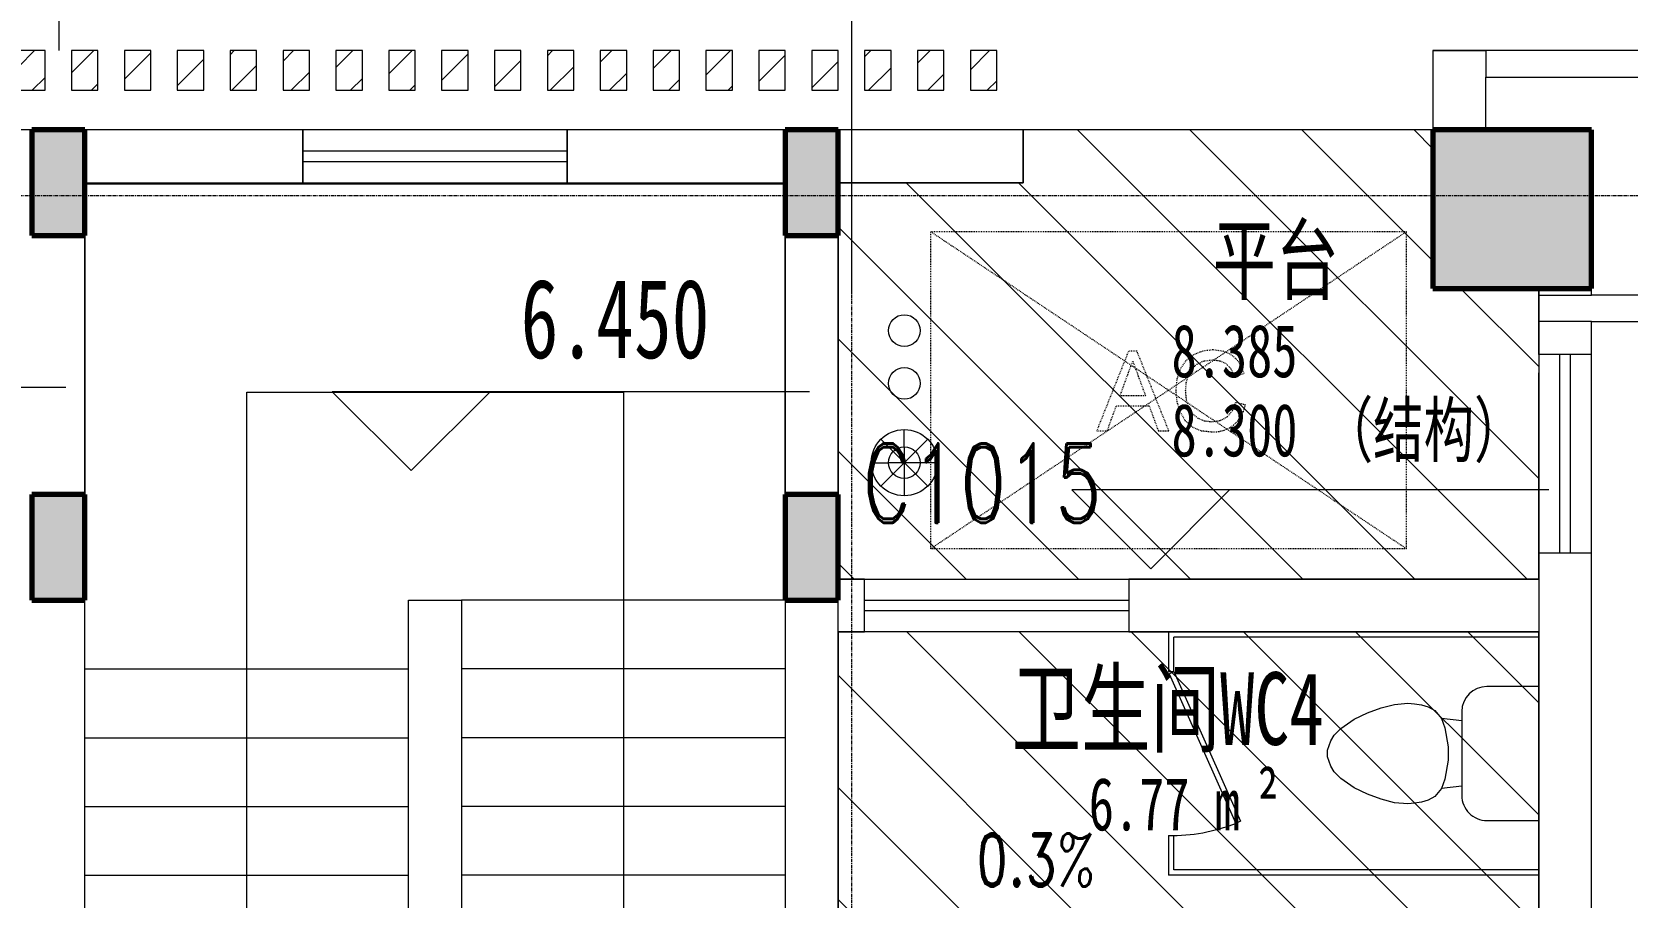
# Model space of a CAD drawing. Header units: millimetres. Extents: x 168964 to 234689, y -27981 to 8299.
# Drawn here: x 205381 to 211415, y -2653 to 621 of the extents above; entities that cross this region are included whole.
import ezdxf

# ---------------------------------------------------------------- set-up
doc = ezdxf.new("R2010")
doc.units = ezdxf.units.MM
for name, pattern in [('Dash_2_', [6.35, 3.175, -3.175]), ('划线', [6.35, 3.175, -3.175]), ('架空线', [3.97, 2.38, -1.59]), ('轴网线', [22.24, 12.7, -3.18, 3.18, -3.18])]:
    doc.linetypes.add(name, pattern=pattern)
for name, color, linetype, lineweight in [('A-____-NOTE-TEXT', 7, 'Continuous', 5), ('A-AREA-____-IDEN', 7, 'Continuous', 5), ('A-DETL-____-OTLN', 7, 'Continuous', 5), ('A-DETL-GENF-OTLN', 7, 'Continuous', 5), ('A-GLAZ-____-IDEN', 7, 'Continuous', 5), ('A-GLAZ-CWMG-MCUT', 7, 'Continuous', 13), ('A-GLAZ-CWMG-OTLN', 7, 'Continuous', 5), ('A-WALL-____-IDEN', 7, 'Continuous', 5), ('A-WALL-____-MCUT', 7, 'Continuous', 13), ('A-WALL-____-OTLN', 7, 'Continuous', 13), ('G-____-____-DIMS', 7, 'Continuous', 5), ('G-____-____-TEXT', 7, 'Continuous', 5), ('M-EQPM-____-HDLN', 7, '划线', 5), ('P-SANR-FIXT-OTLN', 7, 'Continuous', 5), ('Q-SPCQ-____-OTLN', 7, 'Continuous', 5), ('S-GRID-____-OTLN', 7, 'Continuous', 5), ('S-STRS-____-OTLN', 7, 'Continuous', 5)]:
    doc.layers.add(name, color=color, linetype=linetype, lineweight=lineweight)
for name, color, linetype, lineweight, true_color in [('A-FLOR-____-OTLN', 7, 'Continuous', 13, 0x007f00), ('A-FLOR-____-PATT', 7, 'Continuous', 13, 0x007f00), ('A-GLAZ-____-OTLN', 7, 'Continuous', 13, 0x00007f)]:
    doc.layers.add(name, color=color, linetype=linetype, lineweight=lineweight, true_color=true_color)
doc.styles.add('RomanD_1', font='romand__.ttf', dxfattribs={"width": 0.7, "height": 300})
doc.styles.add('RomanD_2', font='romand__.ttf', dxfattribs={"width": 0.7, "height": 200})
doc.styles.add('仿宋', font='', dxfattribs={"width": 0.7, "height": 300})
doc.styles.add('仿宋_2', font='', dxfattribs={"width": 0.7, "height": 250})
doc.styles.add('仿宋_3', font='', dxfattribs={"width": 0.7, "height": 275})
doc.styles.add('仿宋_4', font='', dxfattribs={"width": 0.7, "height": 200})
doc.styles.get('仿宋').set_extended_font_data('FangSong')
doc.styles.get('仿宋_2').set_extended_font_data('FangSong')
doc.styles.get('仿宋_3').set_extended_font_data('FangSong')
doc.styles.get('仿宋_4').set_extended_font_data('FangSong')

# ---------------------------------------------------------------- blocks, each defined once
blk = doc.blocks.new('左右推拉窗 - C1015-1399711-ELV_3F')
at = {"layer": 'A-GLAZ-____-OTLN', "color": 251, "lineweight": 5, "true_color": 0x515151}
for p, q in [((-490.5, -166.9), (-490.5, 33.1)), ((-490.5, 33.1), (509.5, 33.1)), ((509.5, 33.1), (509.5, -166.9)), ((-490.5, -46.9), (509.5, -46.9)), ((509.5, -86.9), (-490.5, -86.9)), ((509.5, -166.9), (-490.5, -166.9))]:
    blk.add_line(p, q, dxfattribs=at)
blk = doc.blocks.new('矩形竖梃 - 100_100mm 木色铝方通-V170-ELV_3F')
at = {"layer": 'A-GLAZ-CWMG-OTLN', "true_color": 0x515151}
h = blk.add_hatch(dxfattribs=at)
h.set_pattern_fill('FP_154', color=251, style=0, pattern_type=2)
h.set_pattern_definition([(315, (-170900.01, 549.98), (70.71068, 70.71068), [])])
h.paths.add_polyline_path([(50, 150), (50, 0), (-50, 0), (-50, 150)], flags=0)
at = {"layer": 'A-GLAZ-CWMG-MCUT', "color": 251, "lineweight": 5, "true_color": 0x515151}
for p, q in [((-50, 150), (50, 150)), ((-50, 0), (-50, 150)), ((50, 150), (50, 0)), ((50, 0), (-50, 0))]:
    blk.add_line(p, q, dxfattribs=at)
blk = doc.blocks.new('矩形竖梃 - 100_100mm 木色铝方通-V171-ELV_3F')
at = {"layer": 'A-GLAZ-CWMG-OTLN', "true_color": 0x515151}
h = blk.add_hatch(dxfattribs=at)
h.set_pattern_fill('FP_155', color=251, style=0, pattern_type=2)
h.set_pattern_definition([(315, (-171100.01, 549.98), (70.71068, 70.71068), [])])
h.paths.add_polyline_path([(50, 150), (50, 0), (-50, 0), (-50, 150)], flags=0)
at = {"layer": 'A-GLAZ-CWMG-MCUT', "color": 251, "lineweight": 5, "true_color": 0x515151}
for p, q in [((-50, 150), (50, 150)), ((-50, 0), (-50, 150)), ((50, 150), (50, 0)), ((50, 0), (-50, 0))]:
    blk.add_line(p, q, dxfattribs=at)
blk = doc.blocks.new('矩形竖梃 - 100_100mm 木色铝方通-V172-ELV_3F')
at = {"layer": 'A-GLAZ-CWMG-OTLN', "true_color": 0x515151}
h = blk.add_hatch(dxfattribs=at)
h.set_pattern_fill('FP_156', color=251, style=0, pattern_type=2)
h.set_pattern_definition([(315, (-171700.01, 549.98), (70.71068, 70.71068), [])])
h.paths.add_polyline_path([(50, 150), (50, 0), (-50, 0), (-50, 150)], flags=0)
at = {"layer": 'A-GLAZ-CWMG-MCUT', "color": 251, "lineweight": 5, "true_color": 0x515151}
for p, q in [((-50, 150), (50, 150)), ((-50, 0), (-50, 150)), ((50, 150), (50, 0)), ((50, 0), (-50, 0))]:
    blk.add_line(p, q, dxfattribs=at)
blk = doc.blocks.new('矩形竖梃 - 100_100mm 木色铝方通-V173-ELV_3F')
at = {"layer": 'A-GLAZ-CWMG-OTLN', "true_color": 0x515151}
h = blk.add_hatch(dxfattribs=at)
h.set_pattern_fill('FP_157', color=251, style=0, pattern_type=2)
h.set_pattern_definition([(315, (-171300.01, 549.98), (70.71068, 70.71068), [])])
h.paths.add_polyline_path([(50, 150), (50, 0), (-50, 0), (-50, 150)], flags=0)
at = {"layer": 'A-GLAZ-CWMG-MCUT', "color": 251, "lineweight": 5, "true_color": 0x515151}
for p, q in [((-50, 150), (50, 150)), ((-50, 0), (-50, 150)), ((50, 150), (50, 0)), ((50, 0), (-50, 0))]:
    blk.add_line(p, q, dxfattribs=at)
blk = doc.blocks.new('矩形竖梃 - 100_100mm 木色铝方通-V174-ELV_3F')
at = {"layer": 'A-GLAZ-CWMG-OTLN', "true_color": 0x515151}
h = blk.add_hatch(dxfattribs=at)
h.set_pattern_fill('FP_158', color=251, style=0, pattern_type=2)
h.set_pattern_definition([(315, (-171500.01, 549.98), (70.71068, 70.71068), [])])
h.paths.add_polyline_path([(50, 150), (50, 0), (-50, 0), (-50, 150)], flags=0)
at = {"layer": 'A-GLAZ-CWMG-MCUT', "color": 251, "lineweight": 5, "true_color": 0x515151}
for p, q in [((-50, 150), (50, 150)), ((-50, 0), (-50, 150)), ((50, 150), (50, 0)), ((50, 0), (-50, 0))]:
    blk.add_line(p, q, dxfattribs=at)
blk = doc.blocks.new('矩形竖梃 - 100_100mm 木色铝方通-V175-ELV_3F')
at = {"layer": 'A-GLAZ-CWMG-OTLN', "true_color": 0x515151}
h = blk.add_hatch(dxfattribs=at)
h.set_pattern_fill('FP_159', color=251, style=0, pattern_type=2)
h.set_pattern_definition([(315, (-171900.01, 549.98), (70.71068, 70.71068), [])])
h.paths.add_polyline_path([(50, 150), (50, 0), (-50, 0), (-50, 150)], flags=0)
at = {"layer": 'A-GLAZ-CWMG-MCUT', "color": 251, "lineweight": 5, "true_color": 0x515151}
for p, q in [((-50, 150), (50, 150)), ((-50, 0), (-50, 150)), ((50, 150), (50, 0)), ((50, 0), (-50, 0))]:
    blk.add_line(p, q, dxfattribs=at)
blk = doc.blocks.new('矩形竖梃 - 100_100mm 木色铝方通-V176-ELV_3F')
at = {"layer": 'A-GLAZ-CWMG-OTLN', "true_color": 0x515151}
h = blk.add_hatch(dxfattribs=at)
h.set_pattern_fill('FP_160', color=251, style=0, pattern_type=2)
h.set_pattern_definition([(315, (-172100.01, 549.98), (70.71068, 70.71068), [])])
h.paths.add_polyline_path([(50, 150), (50, 0), (-50, 0), (-50, 150)], flags=0)
at = {"layer": 'A-GLAZ-CWMG-MCUT', "color": 251, "lineweight": 5, "true_color": 0x515151}
for p, q in [((-50, 150), (50, 150)), ((-50, 0), (-50, 150)), ((50, 150), (50, 0)), ((50, 0), (-50, 0))]:
    blk.add_line(p, q, dxfattribs=at)
blk = doc.blocks.new('矩形竖梃 - 100_100mm 木色铝方通-V177-ELV_3F')
at = {"layer": 'A-GLAZ-CWMG-OTLN', "true_color": 0x515151}
h = blk.add_hatch(dxfattribs=at)
h.set_pattern_fill('FP_161', color=251, style=0, pattern_type=2)
h.set_pattern_definition([(315, (-172300.01, 549.98), (70.71068, 70.71068), [])])
h.paths.add_polyline_path([(50, 150), (50, 0), (-50, 0), (-50, 150)], flags=0)
at = {"layer": 'A-GLAZ-CWMG-MCUT', "color": 251, "lineweight": 5, "true_color": 0x515151}
for p, q in [((-50, 150), (50, 150)), ((-50, 0), (-50, 150)), ((50, 150), (50, 0)), ((50, 0), (-50, 0))]:
    blk.add_line(p, q, dxfattribs=at)
blk = doc.blocks.new('矩形竖梃 - 100_100mm 木色铝方通-V178-ELV_3F')
at = {"layer": 'A-GLAZ-CWMG-OTLN', "true_color": 0x515151}
h = blk.add_hatch(dxfattribs=at)
h.set_pattern_fill('FP_162', color=251, style=0, pattern_type=2)
h.set_pattern_definition([(315, (-172500.01, 549.98), (70.71068, 70.71068), [])])
h.paths.add_polyline_path([(50, 150), (50, 0), (-50, 0), (-50, 150)], flags=0)
at = {"layer": 'A-GLAZ-CWMG-MCUT', "color": 251, "lineweight": 5, "true_color": 0x515151}
for p, q in [((-50, 150), (50, 150)), ((-50, 0), (-50, 150)), ((50, 150), (50, 0)), ((50, 0), (-50, 0))]:
    blk.add_line(p, q, dxfattribs=at)
blk = doc.blocks.new('矩形竖梃 - 100_100mm 木色铝方通-V179-ELV_3F')
at = {"layer": 'A-GLAZ-CWMG-OTLN', "true_color": 0x515151}
h = blk.add_hatch(dxfattribs=at)
h.set_pattern_fill('FP_163', color=251, style=0, pattern_type=2)
h.set_pattern_definition([(315, (-172700.01, 549.98), (70.71068, 70.71068), [])])
h.paths.add_polyline_path([(50, 150), (50, 0), (-50, 0), (-50, 150)], flags=0)
at = {"layer": 'A-GLAZ-CWMG-MCUT', "color": 251, "lineweight": 5, "true_color": 0x515151}
for p, q in [((-50, 150), (50, 150)), ((-50, 0), (-50, 150)), ((50, 150), (50, 0)), ((50, 0), (-50, 0))]:
    blk.add_line(p, q, dxfattribs=at)
blk = doc.blocks.new('矩形竖梃 - 100_100mm 木色铝方通-V180-ELV_3F')
at = {"layer": 'A-GLAZ-CWMG-OTLN', "true_color": 0x515151}
h = blk.add_hatch(dxfattribs=at)
h.set_pattern_fill('FP_164', color=251, style=0, pattern_type=2)
h.set_pattern_definition([(315, (-172900.01, 549.98), (70.71068, 70.71068), [])])
h.paths.add_polyline_path([(50, 150), (50, 0), (-50, 0), (-50, 150)], flags=0)
at = {"layer": 'A-GLAZ-CWMG-MCUT', "color": 251, "lineweight": 5, "true_color": 0x515151}
for p, q in [((-50, 150), (50, 150)), ((-50, 0), (-50, 150)), ((50, 150), (50, 0)), ((50, 0), (-50, 0))]:
    blk.add_line(p, q, dxfattribs=at)
blk = doc.blocks.new('矩形竖梃 - 100_100mm 木色铝方通-V181-ELV_3F')
at = {"layer": 'A-GLAZ-CWMG-OTLN', "true_color": 0x515151}
h = blk.add_hatch(dxfattribs=at)
h.set_pattern_fill('FP_165', color=251, style=0, pattern_type=2)
h.set_pattern_definition([(315, (-173100.01, 549.98), (70.71068, 70.71068), [])])
h.paths.add_polyline_path([(50, 150), (50, 0), (-50, 0), (-50, 150)], flags=0)
at = {"layer": 'A-GLAZ-CWMG-MCUT', "color": 251, "lineweight": 5, "true_color": 0x515151}
for p, q in [((-50, 150), (50, 150)), ((-50, 0), (-50, 150)), ((50, 150), (50, 0)), ((50, 0), (-50, 0))]:
    blk.add_line(p, q, dxfattribs=at)
blk = doc.blocks.new('矩形竖梃 - 100_100mm 木色铝方通-V182-ELV_3F')
at = {"layer": 'A-GLAZ-CWMG-OTLN', "true_color": 0x515151}
h = blk.add_hatch(dxfattribs=at)
h.set_pattern_fill('FP_166', color=251, style=0, pattern_type=2)
h.set_pattern_definition([(315, (-173300.01, 549.98), (70.71068, 70.71068), [])])
h.paths.add_polyline_path([(50, 150), (50, 0), (-50, 0), (-50, 150)], flags=0)
at = {"layer": 'A-GLAZ-CWMG-MCUT', "color": 251, "lineweight": 5, "true_color": 0x515151}
for p, q in [((-50, 150), (50, 150)), ((-50, 0), (-50, 150)), ((50, 150), (50, 0)), ((50, 0), (-50, 0))]:
    blk.add_line(p, q, dxfattribs=at)
blk = doc.blocks.new('矩形竖梃 - 100_100mm 木色铝方通-V183-ELV_3F')
at = {"layer": 'A-GLAZ-CWMG-OTLN', "true_color": 0x515151}
h = blk.add_hatch(dxfattribs=at)
h.set_pattern_fill('FP_167', color=251, style=0, pattern_type=2)
h.set_pattern_definition([(315, (-173500.01, 549.98), (70.71068, 70.71068), [])])
h.paths.add_polyline_path([(50, 150), (50, 0), (-50, 0), (-50, 150)], flags=0)
at = {"layer": 'A-GLAZ-CWMG-MCUT', "color": 251, "lineweight": 5, "true_color": 0x515151}
for p, q in [((-50, 150), (50, 150)), ((-50, 0), (-50, 150)), ((50, 150), (50, 0)), ((50, 0), (-50, 0))]:
    blk.add_line(p, q, dxfattribs=at)
blk = doc.blocks.new('矩形竖梃 - 100_100mm 木色铝方通-V184-ELV_3F')
at = {"layer": 'A-GLAZ-CWMG-OTLN', "true_color": 0x515151}
h = blk.add_hatch(dxfattribs=at)
h.set_pattern_fill('FP_168', color=251, style=0, pattern_type=2)
h.set_pattern_definition([(315, (-173700.01, 549.98), (70.71068, 70.71068), [])])
h.paths.add_polyline_path([(50, 150), (50, 0), (-50, 0), (-50, 150)], flags=0)
at = {"layer": 'A-GLAZ-CWMG-MCUT', "color": 251, "lineweight": 5, "true_color": 0x515151}
for p, q in [((-50, 150), (50, 150)), ((-50, 0), (-50, 150)), ((50, 150), (50, 0)), ((50, 0), (-50, 0))]:
    blk.add_line(p, q, dxfattribs=at)
blk = doc.blocks.new('矩形竖梃 - 100_100mm 木色铝方通-V185-ELV_3F')
at = {"layer": 'A-GLAZ-CWMG-OTLN', "true_color": 0x515151}
h = blk.add_hatch(dxfattribs=at)
h.set_pattern_fill('FP_169', color=251, style=0, pattern_type=2)
h.set_pattern_definition([(315, (-173900.01, 549.98), (70.71068, 70.71068), [])])
h.paths.add_polyline_path([(50, 150), (50, 0), (-50, 0), (-50, 150)], flags=0)
at = {"layer": 'A-GLAZ-CWMG-MCUT', "color": 251, "lineweight": 5, "true_color": 0x515151}
for p, q in [((-50, 150), (50, 150)), ((-50, 0), (-50, 150)), ((50, 150), (50, 0)), ((50, 0), (-50, 0))]:
    blk.add_line(p, q, dxfattribs=at)
blk = doc.blocks.new('矩形竖梃 - 100_100mm 木色铝方通-V186-ELV_3F')
at = {"layer": 'A-GLAZ-CWMG-OTLN', "true_color": 0x515151}
h = blk.add_hatch(dxfattribs=at)
h.set_pattern_fill('FP_170', color=251, style=0, pattern_type=2)
h.set_pattern_definition([(315, (-174100.01, 549.98), (70.71068, 70.71068), [])])
h.paths.add_polyline_path([(50, 150), (50, 0), (-50, 0), (-50, 150)], flags=0)
at = {"layer": 'A-GLAZ-CWMG-MCUT', "color": 251, "lineweight": 5, "true_color": 0x515151}
for p, q in [((-50, 150), (50, 150)), ((-50, 0), (-50, 150)), ((50, 150), (50, 0)), ((50, 0), (-50, 0))]:
    blk.add_line(p, q, dxfattribs=at)
blk = doc.blocks.new('雨水斗 2d - 地漏 R100-669040-ELV_3F')
at = {"layer": 'Q-SPCQ-____-OTLN', "color": 251, "true_color": 0x515151}
for p, q in [((0, 60), (0, 125)), ((-42.4, 42.4), (-88.4, 88.4)), ((88.4, 88.4), (-42.4, -42.4)), ((-125, 0), (-60, 0)), ((125, 0), (-60, 0)), ((-42.4, 42.4), (88.4, -88.4)), ((0, 60), (0, -125)), ((-88.4, -88.4), (-42.4, -42.4))]:
    blk.add_line(p, q, dxfattribs=at)
for radius in [125, 60]:
    blk.add_circle((0, 0), radius, dxfattribs=at)
blk = doc.blocks.new('雨水管 2d - 地漏 R50-1793327-ELV_3F')
at = {"layer": 'Q-SPCQ-____-OTLN', "color": 251, "true_color": 0x515151}
blk.add_circle((0, 0), 60, dxfattribs=at)
blk = doc.blocks.new('左右推拉窗 - C1010-1967599-ELV_3F')
at = {"layer": 'A-GLAZ-____-OTLN', "color": 251, "lineweight": 5, "true_color": 0x515151}
for p, q in [((509.5, 166.9), (-490.5, 166.9)), ((-490.5, 166.9), (-490.5, -33.1)), ((509.5, -33.1), (509.5, 166.9)), ((509.5, 86.9), (-490.5, 86.9)), ((-490.5, 46.9), (509.5, 46.9)), ((-490.5, -33.1), (509.5, -33.1))]:
    blk.add_line(p, q, dxfattribs=at)
blk = doc.blocks.new('矩形竖梃 - 100_100mm 木色铝方通-V200-ELV_3F')
at = {"layer": 'A-GLAZ-CWMG-OTLN', "true_color": 0x515151}
h = blk.add_hatch(dxfattribs=at)
h.set_pattern_fill('FP_172', color=251, style=0, pattern_type=2)
h.set_pattern_definition([(315, (-174300.01, 549.98), (70.71068, 70.71068), [])])
h.paths.add_polyline_path([(50, 150), (50, 0), (-50, 0), (-50, 150)], flags=0)
at = {"layer": 'A-GLAZ-CWMG-MCUT', "color": 251, "lineweight": 5, "true_color": 0x515151}
for p, q in [((-50, 150), (50, 150)), ((-50, 0), (-50, 150)), ((50, 150), (50, 0)), ((50, 0), (-50, 0))]:
    blk.add_line(p, q, dxfattribs=at)
blk = doc.blocks.new('矩形竖梃 - 100_100mm 木色铝方通-V201-ELV_3F')
at = {"layer": 'A-GLAZ-CWMG-OTLN', "true_color": 0x515151}
h = blk.add_hatch(dxfattribs=at)
h.set_pattern_fill('FP_173', color=251, style=0, pattern_type=2)
h.set_pattern_definition([(315, (-174500.01, 549.98), (70.71068, 70.71068), [])])
h.paths.add_polyline_path([(50, 150), (50, 0), (-50, 0), (-50, 150)], flags=0)
at = {"layer": 'A-GLAZ-CWMG-MCUT', "color": 251, "lineweight": 5, "true_color": 0x515151}
for p, q in [((-50, 150), (50, 150)), ((-50, 0), (-50, 150)), ((50, 150), (50, 0)), ((50, 0), (-50, 0))]:
    blk.add_line(p, q, dxfattribs=at)
blk = doc.blocks.new('百叶窗-单层单列_角度可变_ - BYC0825-2215836-ELV_3F')
at = {"layer": 'A-GLAZ-____-OTLN', "color": 251, "lineweight": 5, "true_color": 0x515151}
for p, q in [((375, 0), (-375, 0)), ((-375, 0), (-375, -200)), ((375, -200), (375, 0)), ((-375, -80), (375, -80)), ((-375, -120), (375, -120)), ((-375, -200), (375, -200))]:
    blk.add_line(p, q, dxfattribs=at)
blk = doc.blocks.new('TJ空调外机 - TJ空调外机1800_1200-1400100-ELV_3F')
at = {"layer": 'M-EQPM-____-HDLN', "color": 250, "linetype": 'Dash_2_', "true_color": 0x444444}
for p, q in [((900, 600), (-900, -600)), ((-900, 600), (900, -600)), ((-900, -600), (-900, 600)), ((-900, 600), (900, 600)), ((900, -600), (900, 600)), ((-151.6, 147.9), (-271.9, -153.4)), ((-119.6, 147.9), (-151.6, 147.9)), ((0.7, -153.4), (-119.6, 147.9)), ((95.4, 134.5), (66.3, 112.2)), ((130, 148.1), (95.4, 134.5)), ((167.8, 152.6), (130, 148.1)), ((209.1, 146.8), (167.8, 152.6)), ((227.1, 139.4), (209.1, 146.8)), ((243.3, 129.2), (227.1, 139.4)), ((257.4, 116.2), (243.3, 129.2)), ((-154.4, 59), (-135.6, 110.3)), ((-135.6, 110.3), (-114.5, 52.5)), ((44.7, 81.4), (31.3, 43.5)), ((66.3, 112.2), (44.7, 81.4)), ((74.1, 55.6), (87.2, 80)), ((87.2, 80), (107.4, 98.9)), ((107.4, 98.9), (134, 110.9)), ((134, 110.9), (166.4, 115)), ((166.4, 115), (194.4, 111.3)), ((194.4, 111.3), (217.3, 100.4)), ((217.3, 100.4), (235.1, 81.6)), ((235.1, 81.6), (248.2, 54.1)), ((248.2, 54.1), (285.8, 63.1)), ((269.2, 100.9), (257.4, 116.2)), ((285.8, 63.1), (269.2, 100.9)), ((-183.9, -21.6), (-154.4, 59)), ((-114.5, 52.5), (-87.3, -21.6)), ((31.3, 43.5), (26.9, -0.5)), ((64.5, -0.4), (66.9, 28)), ((66.9, 28), (74.1, 55.6)), ((-232.1, -153.4), (-197.7, -59.3)), ((-197.7, -59.3), (-73.6, -59.3)), ((-87.3, -21.6), (-183.9, -21.6)), ((-73.6, -59.3), (-39.1, -153.4)), ((26.9, -0.5), (30.8, -42.1)), ((30.8, -42.1), (42.6, -81)), ((67.4, -35.2), (64.5, -0.4)), ((75.9, -65.3), (67.4, -35.2)), ((252.9, -46.3), (240.7, -78.6)), ((290.5, -56), (252.9, -46.3)), ((283.1, -79.4), (290.5, -56)), ((42.6, -81), (62, -114.1)), ((62, -114.1), (88.6, -138.3)), ((90.4, -89.5), (75.9, -65.3)), ((111.3, -106.7), (90.4, -89.5)), ((136.3, -117), (111.3, -106.7)), ((163.3, -120.5), (136.3, -117)), ((194.7, -115.8), (163.3, -120.5)), ((220.9, -101.8), (194.7, -115.8)), ((240.7, -78.6), (220.9, -101.8)), ((245.9, -132), (260.8, -117.4)), ((260.8, -117.4), (273.2, -99.9)), ((273.2, -99.9), (283.1, -79.4)), ((-271.9, -153.4), (-232.1, -153.4)), ((-39.1, -153.4), (0.7, -153.4)), ((88.6, -138.3), (123.3, -153.2)), ((123.3, -153.2), (167, -158.1)), ((167, -158.1), (189.4, -156.5)), ((189.4, -156.5), (210.1, -151.6)), ((210.1, -151.6), (228.9, -143.4)), ((228.9, -143.4), (245.9, -132)), ((900, -600), (-900, -600))]:
    blk.add_line(p, q, dxfattribs=at)
blk = doc.blocks.new('单个座便器隔间 - 单个座便器隔间-1855308-ELV_3F')
at = {"layer": 'P-SANR-FIXT-OTLN', "color": 250, "true_color": 0x444444}
for p, q in [((-10, 0), (-10, -1400)), ((10, 0), (10, -1380)), ((196.6, 0), (196.6, -196.2)), ((703.4, 0), (196.6, 0)), ((703.4, -196.2), (703.4, 0)), ((890, 0), (890, -1380)), ((910, 0), (910, -1400)), ((291.3, -290.9), (608.8, -290.9)), ((326.5, -290.9), (317.7, -367.7)), ((573.5, -290.9), (582.3, -367.7)), ((317.7, -367.7), (352.6, -355)), ((352.6, -355), (424.6, -342.3)), ((424.6, -342.3), (475.4, -342.3)), ((475.4, -342.3), (547.4, -355)), ((547.4, -355), (582.3, -367.7)), ((266.2, -443.9), (273, -418.5)), ((273, -418.5), (287.4, -393.1)), ((287.4, -393.1), (317.7, -367.7)), ((582.3, -367.7), (612.6, -393.1)), ((612.6, -393.1), (627, -418.5)), ((627, -418.5), (633.8, -443.9)), ((259.5, -494.7), (261.7, -469.4)), ((261.7, -469.4), (266.2, -443.9)), ((633.8, -443.9), (638.3, -469.4)), ((638.3, -469.4), (640.5, -494.7)), ((263.9, -545.3), (259.5, -494.7)), ((640.5, -494.7), (636.1, -545.3)), ((277.6, -596.3), (263.9, -545.3)), ((296.1, -647.1), (277.6, -596.3)), ((622.4, -596.3), (603.9, -647.1)), ((636.1, -545.3), (622.4, -596.3)), ((319.8, -697.9), (296.1, -647.1)), ((603.9, -647.1), (580.2, -697.9)), ((355, -748.7), (319.8, -697.9)), ((580.2, -697.9), (545, -748.7)), ((380.4, -774.1), (355, -748.7)), ((402.4, -786.8), (380.4, -774.1)), ((519.6, -774.1), (497.6, -786.8)), ((545, -748.7), (519.6, -774.1)), ((437.3, -799.5), (402.4, -786.8)), ((462.7, -799.5), (437.3, -799.5)), ((497.6, -786.8), (462.7, -799.5)), ((140, -1380), (706.4, -1127.8)), ((148.1, -1398.3), (714.5, -1146.1)), ((706.4, -1127.8), (714.5, -1146.1)), ((140, -1380), (10, -1380)), ((148.1, -1398.3), (140, -1380)), ((140, -1400), (140, -1380)), ((890, -1380), (760, -1380)), ((760, -1400), (760, -1380)), ((-10, -1400), (140, -1400)), ((760, -1400), (910, -1400))]:
    blk.add_line(p, q, dxfattribs=at)
for centre, radius, start, end in [((291.3, -196.2), 94.6, 180, 270), ((608.8, -196.2), 94.6, 270, 0), ((88.8, -1389.2), 671.3, 359.07521, 21.22957)]:
    blk.add_arc(centre, radius, start, end, dxfattribs=at)
blk = doc.blocks.new('高程点 - 相对高程点-103621-ELV_3F')
at = {"layer": 'G-____-____-DIMS', "color": 160, "lineweight": 13, "true_color": 0x4444ff}
for p, q in [((15.062, 2.987), (-2.987, 2.987)), ((0, 0), (-2.987, 2.987)), ((0, 0), (2.987, 2.987))]:
    blk.add_line(p, q, dxfattribs=at)
blk = doc.blocks.new('YXQH_AR_B9-20_rvt-2-ELV_3F')
at = {"layer": 'A-DETL-GENF-OTLN', "true_color": 0xa1a1a1}
h = blk.add_hatch(dxfattribs=at)
h.set_pattern_fill('FP_181', color=253, style=0, pattern_type=2)
h.set_pattern_definition([(7.754, (-466.58, -204.02), (12.15805, 332.8942), [3.353, -1548.768]), (7.754, (776.34, 218.05), (12.15805, 332.8942), [3.353, -1548.768]), (9.74, (363.8, 116.2), (0.0001, 1266.291), [3.353, -588.363]), (9.74, (339.6, 204.2), (0.0001, 1266.291), [3.353, -588.363]), (68.882, (225.66, -61.6), (-140.1373, 1041.8589), [3.353, -1089.337]), (68.882, (129, -106.5), (-140.1373, 1041.8589), [3.353, -1089.337]), (56.297, (-51.2, 131.2), (-734.4827, 622.86), [3.353, -470.742]), (56.297, (137.8, 331.9), (-734.4827, 622.86), [3.353, -470.742]), (137.416, (187.59, 94.08), (-3935.054568, 3543.459496), [73.913, -9804.313]), (8.512, (90.05, 79.41), (3117.572636, 564.982686), [98.632, -5356.38]), (236.294, (133.21, 144.14), (-4467.173774, -6768.804336), [77.802, -13192.636]), (128.267, (122.16, 220.01), (-6131.736673, 7665.37486), [53.462, -17810.517]), (9.74, (48.62, 207.58), (3069.14795, 643.06413), [74.582, -10350.37]), (233.414, (89.018, 261.96), (-20834.0959632, -28103.0884394), [67.74, -56173.655]), (67.8, (40.48, -52.28), (439.74679, 1441.63531), [50.851, -3807.912]), (307.846, (0, 0), (856.01581, -814.9391), [66.124, -2950.443]), (45, (0, 0), (-176.7767, 176.7767), []), (355, (0, 0), (578.509, 689.44), [60, -660]), (7.754, (0, 0), (12.15805, 332.8942), [3.353, -1548.768]), (7.754, (517.27, 396.9), (12.15805, 332.8942), [3.353, -1548.768]), (7.754, (1048.8, 804.78), (12.15805, 332.8942), [3.353, -1548.768]), (9.74, (-323, 0), (0.0001, 1266.291), [3.353, -588.363]), (9.74, (-83.4, -219.6), (0.0001, 1266.291), [3.353, -588.363]), (9.74, (298.5, -569.5), (0.0001, 1266.291), [3.353, -588.363]), (68.882, (645.7, -553.4), (-140.1373, 1041.8589), [3.353, -1089.337]), (68.882, (-12.15, -134.3), (-140.1373, 1041.8589), [3.353, -1089.337]), (68.882, (-223, 0), (-140.1373, 1041.8589), [3.353, -1089.337]), (56.297, (0, 0), (-734.4827, 622.86), [3.353, -470.742]), (56.297, (378.7, 49.9), (-734.4827, 622.86), [3.353, -470.742]), (56.297, (1010.3, 133), (-734.4827, 622.86), [3.353, -470.742])])
h.paths.add_polyline_path([(182950, -17650), (182950, -17150), (182450, -17150), (182450, -17650)], flags=0)
h.paths.add_polyline_path([(159500, -17650), (159500, -17200), (159050, -17200), (159050, -17650)], flags=0)
h.paths.add_polyline_path([(165600, -17650), (165600, -17050), (165000, -17050), (165000, -17650)], flags=0)
h.paths.add_polyline_path([(173700, -17650), (174300, -17650), (174300, -17050), (173700, -17050)], flags=0)
h.paths.add_polyline_path([(171250, -9250), (171250, -8750), (170750, -8750), (170750, -9250)], flags=0)
h.paths.add_polyline_path([(176300, -9050), (176800, -9050), (176800, -8500), (176300, -8500)], flags=0)
h.paths.add_polyline_path([(165000, -9000), (165500, -9000), (165500, -8500), (165000, -8500)], flags=0)
h.paths.add_polyline_path([(182500, -8950), (183000, -8950), (183000, -8450), (182500, -8450)], flags=0)
h.paths.add_polyline_path([(156850, -8950), (156850, -8450), (156350, -8450), (156350, -8950)], flags=0)
h.paths.add_polyline_path([(182550, -7000), (182950, -7000), (182950, -6500), (182550, -6500)], flags=0)
h.paths.add_polyline_path([(168050, -1530), (168250, -1530), (168250, -1130), (168050, -1130)], flags=0)
h.paths.add_polyline_path([(171100, -1530), (171100, -1130), (170900, -1130), (170900, -1530)], flags=0)
h.paths.add_polyline_path([(173950, -1530), (173950, -1130), (173750, -1130), (173750, -1530), (173792.8, -1530)], flags=0)
h.paths.add_polyline_path([(176800, -350), (176800, 250), (176200, 250), (176200, -350)], flags=0)
h.paths.add_polyline_path([(165000, -250), (165500, -250), (165500, 250), (165000, 250)], flags=0)
h.paths.add_polyline_path([(156850, -250), (156850, 250), (156350, 250), (156350, -250)], flags=0)
h.paths.add_polyline_path([(173950, -150), (173950, 250), (173750, 250), (173750, -150), (173792.8, -150)], flags=0)
h.paths.add_polyline_path([(168250, -150), (168250, 250), (168050, 250), (168050, -150)], flags=0)
h.paths.add_polyline_path([(170900, -150), (171100, -150), (171100, 250), (170900, 250)], flags=0)
at = {"layer": 'A-FLOR-____-PATT', "lineweight": 5, "true_color": 0xa3a3a3}
h = blk.add_hatch(dxfattribs=at)
h.set_pattern_fill('FP_2', color=253, style=0, pattern_type=2)
h.set_pattern_definition([(135, (0, 0), (-212.13203, -212.13203), [])])
h.paths.add_polyline_path([(165450, -4550), (165450, -4150), (165750, -4150), (165750, -4550), (165900, -4550), (165900, -3550), (165950, -3550), (165950, -4550), (166950, -4550), (166950, -4400), (167050, -4400), (167050, -4050), (168000, -4050), (168000, -4400), (168050, -4400), (168050, -1650), (165400, -1650), (165400, -4550)], flags=0)
h.paths.add_polyline_path([(175075, -4550), (176025, -4550), (176025, -3550), (176075, -3550), (176075, -4550), (176200, -4550), (176200, -4150), (176500, -4150), (176500, -4550), (176600, -4550), (176600, -1650), (173950, -1650), (173950, -4400), (174000, -4400), (174000, -4050), (174950, -4050), (174950, -4400), (175050, -4400), (175050, -4550)], flags=0)
h.paths.add_polyline_path([(167860, -3950), (167860, -3600), (167900, -3600), (167900, -3950)], flags=0)
h.paths.add_polyline_path([(174100, -3950), (174100, -3600), (174140, -3600), (174140, -3950)], flags=0)
h.paths.add_polyline_path([(174800, -3950), (174760, -3950), (174760, -3600), (174800, -3600), (174800, -3690)], flags=0)
h.paths.add_polyline_path([(167240, -3950), (167200, -3950), (167200, -3600), (167240, -3600)], flags=0)
h.paths.add_polyline_path([(168050, -1450), (168050, 50), (167350, 50), (167349.8, 250), (165800, 250), (165800, 50), (165500, 50), (165500, -250), (165400, -250), (165400, -1450), (167950, -1450)], flags=0)
h.paths.add_polyline_path([(176600, -1450), (176600, -350), (176200, -350), (176200, 250), (174650, 250), (174650, 50), (173950, 50), (173950, -1450), (175462.3, -1450)], flags=0)
at = {"layer": 'A-DETL-____-OTLN', "color": 173, "true_color": 0x5151ff}
for p, q in [((174000, 830), (174000, 250)), ((174000, 250), (174000, 50)), ((174000, 50), (174000, -370))]:
    blk.add_line(p, q, dxfattribs=at)
at = {"layer": 'A-DETL-____-OTLN', "color": 160, "lineweight": 70, "true_color": 0x4444ff}
for p, q in [((171100, 250), (170900, 250)), ((170900, 250), (170900, -150)), ((171100, -150), (171100, 250)), ((173950, 250), (173750, 250)), ((173750, 250), (173750, -150)), ((173950, -150), (173950, 250)), ((176800, 250), (176200, 250)), ((176200, 250), (176200, -350)), ((176800, -350), (176800, 250)), ((170900, -150), (171100, -150)), ((173750, -150), (173950, -150)), ((176200, -350), (176800, -350)), ((171100, -1130), (170900, -1130)), ((170900, -1130), (170900, -1530)), ((171100, -1530), (171100, -1130)), ((173950, -1130), (173750, -1130)), ((173750, -1130), (173750, -1530)), ((173950, -1530), (173950, -1130)), ((170900, -1530), (171100, -1530)), ((173750, -1530), (173950, -1530))]:
    blk.add_line(p, q, dxfattribs=at)
at = {"layer": 'A-FLOR-____-OTLN', "color": 8, "lineweight": 5, "true_color": 0x7f7f7f}
for p, q in [((176200, 250), (174650, 250)), ((174650, 250), (174650, 50)), ((174650, 50), (173950, 50)), ((173950, -150), (173950, -1130)), ((176600, -600), (176600, -350)), ((176600, -1350), (176600, -669.7)), ((173950, -1130), (173950, -1450)), ((176600, -1450), (176600, -1350)), ((173950, -1450), (174050, -1450)), ((175050, -1450), (176600, -1450)), ((173950, -1650), (173950, -3950)), ((174050, -1650), (173950, -1650)), ((176600, -1650), (175050, -1650)), ((176600, -4050), (176600, -1650))]:
    blk.add_line(p, q, dxfattribs=at)
at = {"layer": 'A-WALL-____-IDEN', "color": 160, "lineweight": 13, "true_color": 0x4444ff}
blk.add_line((171003.7, 550), (171003.7, 1571.3), dxfattribs=at)
at = {"layer": 'A-WALL-____-MCUT', "color": 251, "lineweight": 5, "true_color": 0x515151}
for p, q in [((176400, 550), (176200, 550)), ((176200, 550), (176200, 250)), ((177000, 550), (176400, 550)), ((176400, 550), (176400, 450)), ((176400, 250), (176400, 450)), ((176400, 450), (177000, 450)), ((170900, 250), (170075, 250)), ((171925, 250), (171100, 250)), ((171925, 50), (171925, 250)), ((173750, 250), (172925, 250)), ((172925, 250), (172925, 50)), ((174650, 250), (173950, 250)), ((174650, 50), (174650, 250)), ((171100, 50), (171925, 50)), ((172925, 50), (173750, 50)), ((173950, 50), (174650, 50)), ((171100, -1130), (171100, -150)), ((173750, -150), (173750, -1130)), ((173950, -1130), (173950, -150)), ((176600, -350), (176600, -375)), ((176800, -375), (176800, -350)), ((176600, -375), (176800, -375)), ((176600, -375), (176600, -475)), ((177000, -375), (176800, -375)), ((176600, -475), (176600, -600)), ((176800, -475), (176600, -475)), ((176800, -475), (177100, -475)), ((176800, -600), (176800, -475)), ((176600, -1350), (176600, -1450)), ((176800, -6800), (176800, -1350)), ((174050, -1450), (173950, -1450)), ((176600, -1450), (175050, -1450)), ((171100, -6150), (171100, -1530)), ((173750, -1530), (173750, -4900)), ((173950, -3950), (173950, -1650)), ((173950, -1650), (174050, -1650)), ((175050, -1650), (176600, -1650)), ((176600, -1650), (176600, -4050))]:
    blk.add_line(p, q, dxfattribs=at)
at = {"layer": 'A-WALL-____-OTLN', "color": 251, "lineweight": 5, "true_color": 0x515151}
for p, q in [((176200, 550), (176400, 550)), ((176200, 550), (176200, 250)), ((177000, 550), (176400, 550)), ((176400, 250), (176400, 450)), ((176400, 450), (177000, 450)), ((170900, 250), (170075, 250)), ((171925, 250), (171100, 250)), ((173750, 250), (172925, 250)), ((174650, 250), (173950, 250)), ((174650, 250), (174650, 50)), ((171100, 50), (171925, 50)), ((171925, 50), (172925, 50)), ((172925, 50), (173750, 50)), ((173950, 50), (174650, 50)), ((171100, -1130), (171100, -150)), ((173750, -150), (173750, -1130)), ((173950, -1130), (173950, -150)), ((176600, -350), (176600, -375)), ((176800, -375), (176800, -350)), ((176600, -475), (176600, -375)), ((177000, -375), (176800, -375)), ((176600, -475), (176600, -600)), ((176800, -475), (177100, -475)), ((176800, -600), (176800, -475)), ((176600, -669.7), (176600, -1350)), ((173950, -1450), (173950, -1130)), ((176600, -1350), (176600, -1450)), ((176800, -6500), (176800, -1350)), ((173950, -1530), (173950, -1450)), ((175050, -1450), (175050, -1650)), ((176600, -1450), (176600, -1650)), ((171100, -3375.6), (171100, -1530)), ((173750, -1530), (173750, -4900)), ((173950, -1650), (173950, -1530)), ((173950, -3950), (173950, -1650)), ((176600, -1650), (176600, -4050))]:
    blk.add_line(p, q, dxfattribs=at)
at = {"layer": 'G-____-____-DIMS', "color": 250, "true_color": 0x444444}
blk.add_line((172335, -1039.5), (172335, -1039.5), dxfattribs=at)
blk.add_line((172335, -1039.5), (172335, -1039.5), dxfattribs=at)
at = {"layer": 'S-GRID-____-OTLN', "color": 160, "linetype": '轴网线', "true_color": 0x4444ff}
for p, q in [((174000, 7499.5), (174000, -27181.2)), ((199020.5, 0), (148525.8, 0))]:
    blk.add_line(p, q, dxfattribs=at)
at = {"layer": 'S-STRS-____-OTLN', "color": 251, "true_color": 0x515151}
for p, q in [((173750, 45), (171100, 45)), ((171100, -150), (171100, -1130)), ((173750, -1130), (173750, -150)), ((171100, -1790), (171100, -1530)), ((172325, -1530), (172525, -1530)), ((172325, -1790), (172325, -1530)), ((173750, -1530), (172525, -1530)), ((172525, -1530), (172525, -1790)), ((173750, -1530), (173750, -1790)), ((171100, -2050), (171100, -1790)), ((171100, -1790), (172325, -1790)), ((172325, -2050), (172325, -1790)), ((172525, -1790), (172525, -2050)), ((173750, -1790), (172525, -1790)), ((173750, -1790), (173750, -2050)), ((171100, -2310), (171100, -2050)), ((171100, -2050), (172325, -2050)), ((172325, -2310), (172325, -2050)), ((172525, -2050), (172525, -2310)), ((173750, -2050), (172525, -2050)), ((173750, -2050), (173750, -2310)), ((171100, -2570), (171100, -2310)), ((171100, -2310), (172325, -2310)), ((172325, -2570), (172325, -2310)), ((172525, -2310), (172525, -2570)), ((173750, -2310), (172525, -2310)), ((173750, -2310), (173750, -2570)), ((171100, -2830), (171100, -2570)), ((171100, -2570), (172325, -2570)), ((172325, -2804.4), (172325, -2570)), ((172525, -2570), (172525, -2830)), ((173750, -2570), (172525, -2570)), ((173750, -2570), (173750, -2830))]:
    blk.add_line(p, q, dxfattribs=at)
at = {"layer": 'S-STRS-____-OTLN', "color": 173, "true_color": 0x5151ff}
for p, q in [((171712.5, -742.5), (173137.5, -742.5)), ((171712.5, -1530), (171712.5, -742.5)), ((173137.5, -742.5), (173137.5, -1530)), ((171712.5, -1790), (171712.5, -1530)), ((173137.5, -1530), (173137.5, -1790)), ((171712.5, -2050), (171712.5, -1790)), ((173137.5, -1790), (173137.5, -2050)), ((171712.5, -2310), (171712.5, -2050)), ((173137.5, -2050), (173137.5, -2310)), ((171712.5, -2570), (171712.5, -2310)), ((173137.5, -2310), (173137.5, -2570)), ((171712.5, -2830), (171712.5, -2570)), ((173137.5, -2570), (173137.5, -2830))]:
    blk.add_line(p, q, dxfattribs=at)
at = {"layer": 'S-STRS-____-OTLN', "color": 251, "linetype": '架空线', "true_color": 0x515151}
for p, q in [((173750, -1530), (172525, -1530)), ((171100, -1790), (172325, -1790)), ((173750, -1790), (172525, -1790)), ((171100, -2050), (172325, -2050)), ((173750, -2050), (172525, -2050)), ((171100, -2310), (172325, -2310)), ((173750, -2310), (172525, -2310)), ((171100, -2570), (172325, -2570)), ((173750, -2570), (172525, -2570))]:
    blk.add_line(p, q, dxfattribs=at)
at = {"color": 251, "lineweight": 5, "true_color": 0x515151, "extrusion": (0, 0, -1), "rotation": 180}
for name, p in [('矩形竖梃 - 100_100mm 木色铝方通-V170-ELV_3F', (-170900, 550)), ('矩形竖梃 - 100_100mm 木色铝方通-V171-ELV_3F', (-171100, 550)), ('矩形竖梃 - 100_100mm 木色铝方通-V173-ELV_3F', (-171300, 550)), ('矩形竖梃 - 100_100mm 木色铝方通-V174-ELV_3F', (-171500, 550)), ('矩形竖梃 - 100_100mm 木色铝方通-V172-ELV_3F', (-171700, 550)), ('矩形竖梃 - 100_100mm 木色铝方通-V175-ELV_3F', (-171900, 550)), ('矩形竖梃 - 100_100mm 木色铝方通-V176-ELV_3F', (-172100, 550)), ('矩形竖梃 - 100_100mm 木色铝方通-V177-ELV_3F', (-172300, 550)), ('矩形竖梃 - 100_100mm 木色铝方通-V178-ELV_3F', (-172500, 550)), ('矩形竖梃 - 100_100mm 木色铝方通-V179-ELV_3F', (-172700, 550)), ('矩形竖梃 - 100_100mm 木色铝方通-V180-ELV_3F', (-172900, 550)), ('矩形竖梃 - 100_100mm 木色铝方通-V181-ELV_3F', (-173100, 550)), ('矩形竖梃 - 100_100mm 木色铝方通-V182-ELV_3F', (-173300, 550)), ('矩形竖梃 - 100_100mm 木色铝方通-V183-ELV_3F', (-173500, 550)), ('矩形竖梃 - 100_100mm 木色铝方通-V184-ELV_3F', (-173700, 550)), ('矩形竖梃 - 100_100mm 木色铝方通-V185-ELV_3F', (-173900, 550)), ('矩形竖梃 - 100_100mm 木色铝方通-V186-ELV_3F', (-174100, 550)), ('矩形竖梃 - 100_100mm 木色铝方通-V200-ELV_3F', (-174300, 550)), ('矩形竖梃 - 100_100mm 木色铝方通-V201-ELV_3F', (-174500, 550))]:
    blk.add_blockref(name, p, dxfattribs=at)
at = {"color": 251, "lineweight": 5, "true_color": 0x515151}
for name, p in [('左右推拉窗 - C1010-1967599-ELV_3F', (172415.5, 83.1)), ('雨水管 2d - 地漏 R50-1793327-ELV_3F', (174200.2, -509.3)), ('雨水管 2d - 地漏 R50-1793327-ELV_3F', (174200.2, -709.3)), ('雨水斗 2d - 地漏 R100-669040-ELV_3F', (174200.2, -1009.3)), ('左右推拉窗 - C1015-1399711-ELV_3F', (174540.5, -1483.1))]:
    blk.add_blockref(name, p, dxfattribs=at)
at = {"color": 250, "lineweight": 80, "true_color": 0x444444}
blk.add_blockref('TJ空调外机 - TJ空调外机1800_1200-1400100-ELV_3F', (175200, -735), dxfattribs=at)
at = {"color": 251, "lineweight": 5, "true_color": 0x515151, "rotation": 90}
blk.add_blockref('百叶窗-单层单列_角度可变_ - BYC0825-2215836-ELV_3F', (176600, -975), dxfattribs=at)
at = {"color": 250, "lineweight": 5, "true_color": 0x444444, "xscale": 99.99999999999993, "yscale": 99.99999999999993, "zscale": 99.99999999999993}
for p in [(169522, -1023), (172335, -1039.5), (175132.3, -1411.1)]:
    blk.add_blockref('高程点 - 相对高程点-103621-ELV_3F', p, dxfattribs=at)
at = {"color": 250, "lineweight": 80, "true_color": 0x444444, "rotation": 270.0000000000002}
blk.add_blockref('单个座便器隔间 - 单个座便器隔间-1855308-ELV_3F', (176600, -1660), dxfattribs=at)
at = {"layer": 'A-____-NOTE-TEXT', "color": 250, "true_color": 0x444444, "insert": (174472.5, -2412.7), "char_height": 200, "width": 611.688, "attachment_point": 1, "style": 'RomanD_2'}
blk.add_mtext('0.3%', dxfattribs=at)
at = {"layer": 'A-AREA-____-IDEN', "color": 250, "true_color": 0x444444, "attachment_point": 1}
for s, insert, char_height, width, style in [('卫生间WC4', (174606.5, -1802.2), 275, 1565.696, '仿宋_3'), ('\\f仿宋|b0|i0|c134|p49|;\\W.7;²', (175537, -2200.8), 200, 84.177, '仿宋_4'), ('6.77 m', (174898, -2200.8), 200, 774.43, '仿宋_4')]:
    blk.add_mtext(s, dxfattribs=dict(at, insert=insert, char_height=char_height, width=width, style=style))
at = {"layer": 'A-GLAZ-____-IDEN', "color": 250, "true_color": 0x444444, "insert": (174040, -936.5), "char_height": 300, "width": 1217.763, "attachment_point": 1, "style": 'RomanD_1'}
blk.add_mtext('C1015', dxfattribs=at)
at = {"layer": 'G-____-____-DIMS', "color": 250, "true_color": 0x444444, "attachment_point": 1, "line_spacing_factor": 0.898273}
for s, insert, char_height, width, style in [('6.450', (172748.8, -313.8), 300, 926.913, '仿宋'), ('8.385\\P8.300 （结构）', (175211.3, -485.9), 200, 1730.384, '仿宋_4')]:
    blk.add_mtext(s, dxfattribs=dict(at, insert=insert, char_height=char_height, width=width, style=style))
at = {"layer": 'G-____-____-TEXT', "color": 250, "true_color": 0x444444, "insert": (175367.4, -117.2), "char_height": 250, "width": 628.523, "attachment_point": 1, "style": '仿宋_2'}
blk.add_mtext('平台', dxfattribs=at)

msp = doc.modelspace()

# ---------------------------------------------------------------- block references
at = {"lineweight": 5}
msp.add_blockref('YXQH_AR_B9-20_rvt-2-ELV_3F', (34480.9, 0), dxfattribs=at)

doc.saveas('drawing.dxf')
